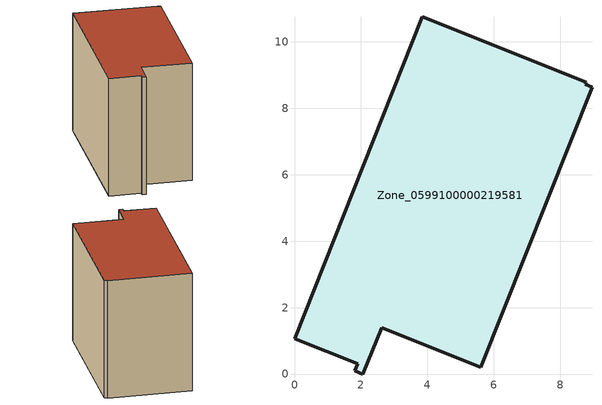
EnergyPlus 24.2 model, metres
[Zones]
Zone_0599100000219581
 floor ground (C_G): 8.95,8.63 5.6,0.21 2.63,1.4 2.06,0 1.81,0.1 1.9,0.31 0,1.07 3.85,10.75 8.78,8.78 8.76,8.72 z0.25
 wall outside (C_F): 1.9,0.31 1.81,0.1 2.06,0 2.63,1.4 5.6,0.21 8.95,8.63 8.76,8.72 8.78,8.78 3.85,10.75 0,1.07 1.9,0.31 z0.25:8.08
 roof outside (C_R): 8.78,8.78 3.85,10.75 0,1.07 1.9,0.31 1.81,0.1 2.06,0 2.63,1.4 5.6,0.21 8.95,8.63 8.76,8.72 z8.08
[BUILDING]
Pand.0599100000219581: North Axis=0; Terrain=City; Loads Convergence Tolerance Value=0.04; Temperature Convergence Tolerance Value=0.4; Solar Distribution=FullExterior; Maximum Number of Warmup Days=25; Minimum Number of Warmup Days=1
[Site:Location]
Rotterdam.The.Hague.AP_ZH_NLD Design_Conditions: Latitude=51.96; Longitude=4.45; Time Zone=1; Elevation=-4.5
[SITE:GROUNDTEMPERATURE:BUILDINGSURFACE]
18, 18, 18, 18, 18, 18, 18, 18, 18, 18, 18, 18
[MATERIAL] Thermal Absorptance=0.9; Solar Absorptance=0.7; Visible Absorptance=0.7
Name | Roughness | Thickness | Conductivity | Density | Specific Heat
G.TI.1975-1991 | MediumSmooth | 0.15 | 0.288461 | 540 | 1210
F.TI.1975-1991 | Rough | 0.3 | 0.230769 | 1920 | 840
R.TI.1975-1991 | MediumRough | 0.2 | 0.153846 | 1500 | 1000
[CONSTRUCTION]
C_G: G.TI.1975-1991
C_F: F.TI.1975-1991
C_R: R.TI.1975-1991
[ZONE]
Zone_0599100000219581: Type=1; Multiplier=1; Ceiling Height=Autocalculate; Volume=Autocalculate; Floor Area=autocalculate; Part of Total Floor Area=Yes
[ZONEINFILTRATION:DESIGNFLOWRATE]
Infil_Zone_0599100000219581: Zone or ZoneList or Space or SpaceList=Zone_0599100000219581; Schedule=AlwaysOn; Design Flow Rate Calculation Method=Flow/Area; Flow Rate per Floor Area=0.003; Constant Term Coefficient=1; Temperature Term Coefficient=0; Velocity Term Coefficient=0; Velocity Squared Term Coefficient=0
[HVACTEMPLATE:ZONE:IDEALLOADSAIRSYSTEM]
Zone_0599100000219581: Maximum Heating Supply Air Temperature=50; Minimum Cooling Supply Air Temperature=13; Maximum Heating Supply Air Humidity Ratio=0.0156; Minimum Cooling Supply Air Humidity Ratio=0.0077; Heating Limit=NoLimit; Cooling Limit=NoLimit; Dehumidification Control Type=ConstantSensibleHeatRatio; Cooling Sensible Heat Ratio=0.7; Dehumidification Setpoint=60; Humidification Control Type=None; Humidification Setpoint=30; Outdoor Air Method=None; Outdoor Air Flow Rate per Person=0.00944; Outdoor Air Flow Rate per Zone Floor Area=0; Outdoor Air Flow Rate per Zone=0; Demand Controlled Ventilation Type=None; Outdoor Air Economizer Type=NoEconomizer; Heat Recovery Type=None; Sensible Heat Recovery Effectiveness=0.7; Latent Heat Recovery Effectiveness=0.65
[ZONECONTROL:THERMOSTAT]
ThermostatControl_Zone_0599100000219581: Zone or ZoneList=Zone_0599100000219581; Control Type Schedule=DualSetpointControlType; Control 1=Thermostat_Zone_0599100000219581; Temperature Difference Between Cutout And Setpoint=0
[THERMOSTATSETPOINT:DUALSETPOINT]
Thermostat_Zone_0599100000219581: Heating Setpoint Temperature Schedule=HeatingSetpoint_Zone_0599100000219581; Cooling Setpoint Temperature Schedule=CoolingSetpoint_Zone_0599100000219581
[SCHEDULE:COMPACT]
HeatingSetpoint_Zone_0599100000219581: Through: 12/31, For: AllDays, Until: 24:00, 21
CoolingSetpoint_Zone_0599100000219581: Through: 12/31, For: AllDays, Until: 24:00, 24
DualSetpointControlType: Through: 12/31, For: AllDays, Until: 24:00, 4
AlwaysOn: Through: 12/31, For: AllDays, Until: 24:00, 1
